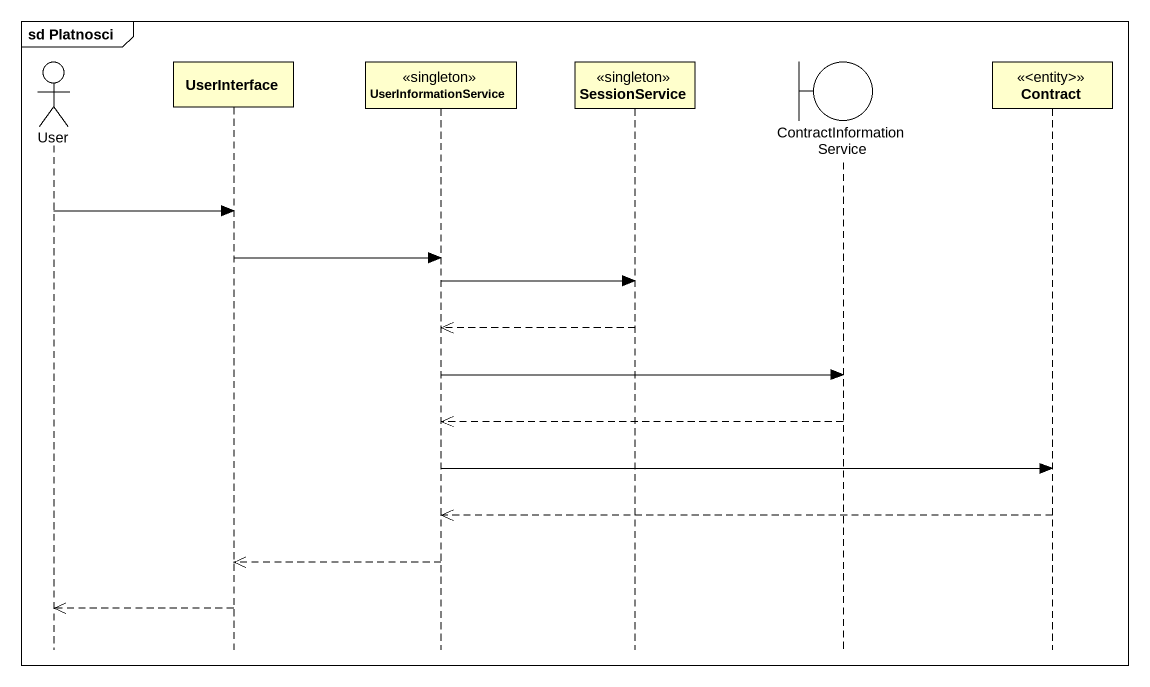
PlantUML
@startuml
mainframe sd Platnosci
hide footbox
actor User
participant UserInterface
participant UserInformationService <<singleton>>
participant SessionService <<singleton>>
boundary ContractInformationService
participant Contract <<entity>>

User -> UserInterface
UserInterface -> UserInformationService
UserInformationService -> SessionService
SessionService -->> UserInformationService
UserInformationService -> ContractInformationService
ContractInformationService -->> UserInformationService
UserInformationService -> Contract
Contract -->> UserInformationService
UserInformationService -->> UserInterface
UserInterface -->> User
@enduml
